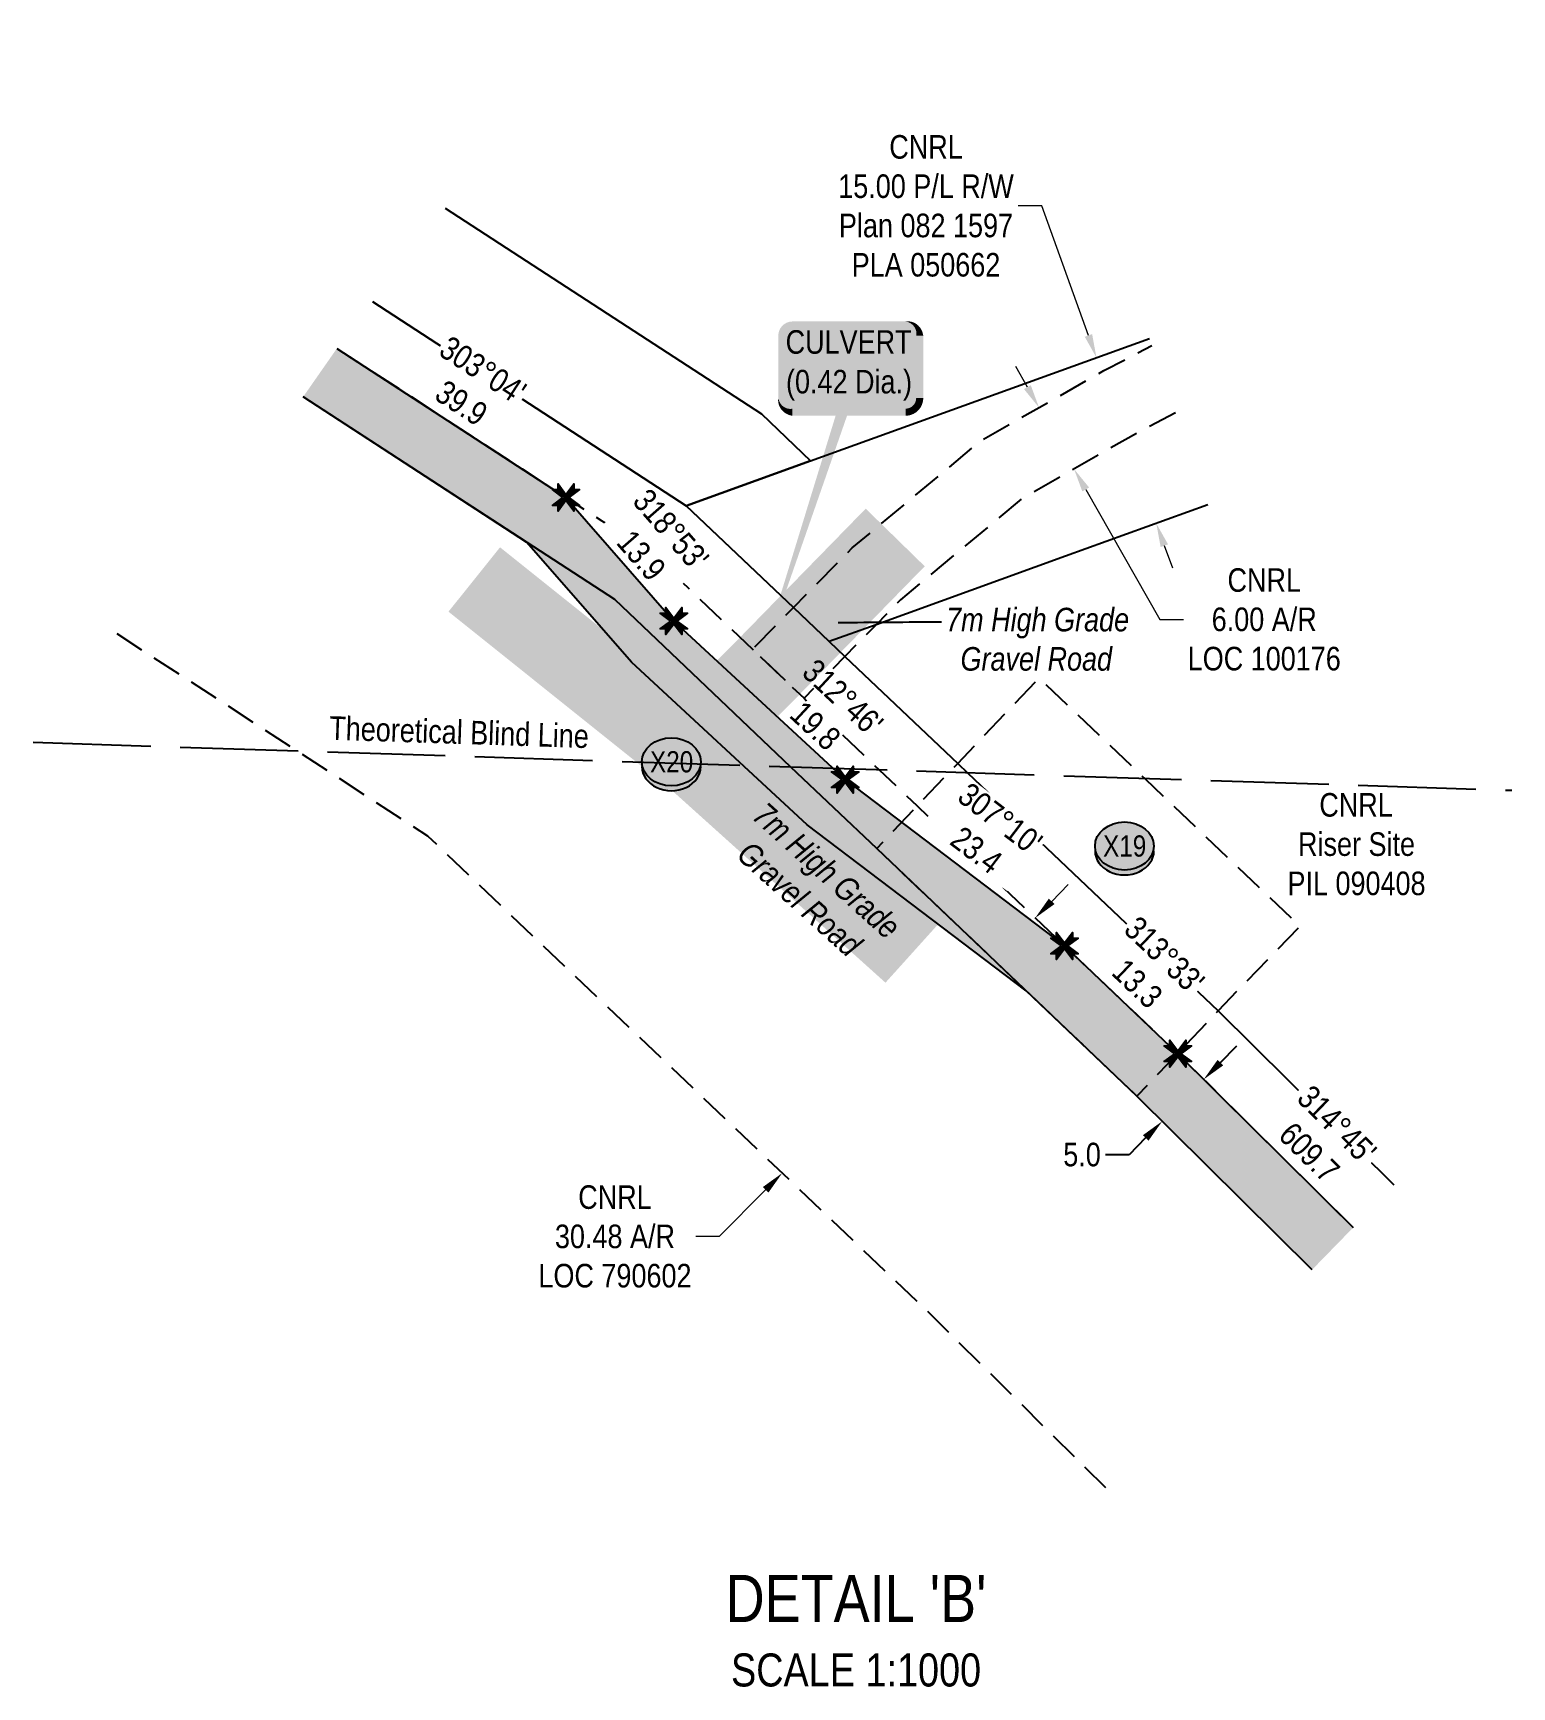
# Model space of a CAD drawing. Extents: x 350972 to 367082, y 6047220 to 6054831.
# Drawn here: x 354130 to 354758, y 6050457 to 6051159 of the extents above; entities that cross this region are included whole.
import ezdxf
from ezdxf.enums import TextEntityAlignment as Align

# ---------------------------------------------------------------- set-up
doc = ezdxf.new("R2010")
doc.units = 0
doc.header["$LTSCALE"] = 5
doc.header["$PDSIZE"] = 0.5
doc.linetypes.add('foc-ACCESSROAD', pattern=[3.75, 2.5, -1.25])
doc.linetypes.add('foc-UNSURVEYED', pattern=[12.5, 10, -2.5])
doc.layers.get('Defpoints').update_dxf_attribs({"color": 9})
for name, color, linetype, lineweight in [('AS-GENERAL', 48, 'Continuous', 18), ('C-AR-T', 13, 'Continuous', 9), ('C-RW-T', 13, 'Continuous', 9), ('C-WS-T', 13, 'Continuous', 9), ('T-TEXT', 48, 'Continuous', 18)]:
    doc.layers.add(name, color=color, linetype=linetype, lineweight=lineweight)
for name, color, linetype in [('AS-ROADS', 254, 'Continuous'), ('C-AR', 13, 'foc-ACCESSROAD'), ('C-RW', 13, 'Continuous'), ('C-WS', 13, 'foc-ACCESSROAD'), ('DETAIL-T', 7, 'Continuous'), ('L-BD', 7, 'Continuous'), ('L-BD1', 253, 'Continuous'), ('L-MON', 1, 'Continuous'), ('L-USEC', 7, 'foc-UNSURVEYED'), ('P-CROSSINGS', 250, 'Continuous'), ('P-PROPOSED', 10, 'Continuous'), ('P-PROPOSED-H', 21, 'Continuous'), ('P-TXT', 4, 'Continuous')]:
    doc.layers.add(name, color=color, linetype=linetype)
doc.styles.add('80', font='ARIALN.TTF', dxfattribs={"height": 10})
doc.styles.add('80CG', font='ARIALN.TTF', dxfattribs={"height": 10})
doc.styles.add('80L', font='ARIALN.TTF', dxfattribs={"height": 10})
doc.styles.add('Crossing', font='ARIALN.TTF', dxfattribs={"height": 10})
doc.styles.get("Standard").update_dxf_attribs({"font": 'ARIALN.TTF'})
doc.dimstyles.new('Compass 5 000', dxfattribs={"dimscale": 5, "dimtxt": 9, "dimasz": 2, "dimexe": 0.2, "dimexo": 0.0625, "dimgap": 0.5, "dimtad": 0, "dimtih": 1, "dimtoh": 1, "dimzin": 0, "dimdsep": 46, "dimtxsty": '80CG', "dimcen": 0.1, "dimse1": 1, "dimse2": 1, "dimclrd": 256, "dimclrt": 256, "dimaunit": 1, "dimadec": 4, "dimazin": 0, "dimtfac": 0.06, "dimtofl": 0, "dimtmove": 0, "dimatfit": 1, "dimfxl": 0.2, "dimtolj": 1, "dimtzin": 0, "dimlwd": -1, "dimarcsym": 0})

# ---------------------------------------------------------------- blocks, each defined once
blk = doc.blocks.new('*D559')
at = {"layer": 'C-AR-T', "transparency": 16777216}
for p, q in [((354562.57, 6050790.74), (354569.61, 6050797.84)), ((354441.21, 6050668.34), (354421.55, 6050648.52)), ((354421.55, 6050648.52), (354411.55, 6050648.52))]:
    blk.add_line(p, q, dxfattribs=at)
for points in [[(354561.38, 6050791.91), (354563.75, 6050789.57), (354555.53, 6050783.64)], [(354440.02, 6050669.52), (354442.39, 6050667.17), (354448.25, 6050675.44)]]:
    blk.add_solid(points, dxfattribs=at)
at = {"layer": 'Defpoints', "color": 0, "transparency": 16777216}
for p in [(354613.81, 6050725.85), (354448.25, 6050675.44), (354506.54, 6050617.65)]:
    blk.add_point(p, dxfattribs=at)
at = {"layer": 'C-AR-T', "transparency": 16777216, "insert": (354377.28, 6050648.52), "char_height": 10, "attachment_point": 5, "style": '80CG'}
blk.add_mtext('\\A1;CNRL\\P30.48 A/R\\PLOC 790602', dxfattribs=at)
blk = doc.blocks.new('*U525')
h = blk.add_hatch(color=254)
edge = h.paths.add_edge_path()
edge.add_line((-24, -20), (24, -20))
edge.add_arc((24, -14), 6, 270, 360)
edge.add_line((30, -14), (30, 12.5))
edge.add_arc((24, 12.5), 6, 0, 90)
edge.add_line((24, 18.5), (-24, 18.5))
edge.add_arc((-24, 12.5), 6, 90, 180)
edge.add_line((-30, 12.5), (-30, -14))
edge.add_arc((-24, -14), 6, 180, 270)
at = {"color": 160, "flags": 128}
blk.add_lwpolyline([(-24, -20, 3, 3, 0), (24, -20, 3, 3, 0.414214), (30, -14, 3, 3, 0), (30, 12.5, 3, 0, 0.414214), (24, 18.5, 0, 0, 0), (-24, 18.5, 0, 0, 0.414214), (-30, 12.5, 0, 0, 0), (-30, -14, 0, 3, 0.414214)], format="xyseb", close=True, dxfattribs=at)
at = {"color": 160, "style": '80'}
blk.add_attdef('ENTER_TEXT_001', (-26.85, -4.92), '', height=10, dxfattribs=at)
blk = doc.blocks.new('TEMP')
h = blk.add_hatch(color=255)
h.dxf.hatch_style = 1
h.paths.add_polyline_path([(0, 0.25), (-0.67, 1.15), (-0.67, 0.67), (-1.15, 0.67), (-0.25, 0), (-1.15, -0.67), (-0.67, -0.67), (-0.67, -1.15), (0, -0.25), (0.67, -1.15), (0.67, -0.67), (1.15, -0.67), (0.25, 0), (1.15, 0.67), (0.67, 0.67), (0.67, 1.15)])
h.paths.add_polyline_path([(0.57, 0.85), (0.57, 0.57), (0.85, 0.57), (0.08, 0), (0.85, -0.57), (0.57, -0.57), (0.57, -0.85), (0, -0.08), (-0.57, -0.85), (-0.57, -0.57), (-0.85, -0.57), (-0.08, 0), (-0.85, 0.57), (-0.57, 0.57), (-0.57, 0.85), (0, 0.08)], flags=16)
h = blk.add_hatch(color=1)
h.dxf.hatch_style = 1
h.paths.add_polyline_path([(0, 0.08), (-0.57, 0.85), (-0.57, 0.57), (-0.85, 0.57), (-0.08, 0), (-0.85, -0.57), (-0.57, -0.57), (-0.57, -0.85), (0, -0.08), (0.57, -0.85), (0.57, -0.57), (0.85, -0.57), (0.08, 0), (0.85, 0.57), (0.57, 0.57), (0.57, 0.85)])
at = {"color": 1}
for p, q in [((-0.08, 0), (0.08, 0)), ((0, 0.08), (0, -0.08))]:
    blk.add_line(p, q, dxfattribs=at)
at = {"color": 255, "flags": 128}
blk.add_lwpolyline([(-0.25, 0), (-1.15, 0.67), (-0.67, 0.67), (-0.67, 1.15), (0, 0.25), (0.67, 1.15), (0.67, 0.67), (1.15, 0.67), (0.25, 0), (1.15, -0.67), (0.67, -0.67), (0.67, -1.15), (0, -0.25), (-0.67, -1.15), (-0.67, -0.67), (-1.15, -0.67)], close=True, dxfattribs=at)
at = {"color": 1, "flags": 128}
blk.add_lwpolyline([(-0.08, 0), (-0.85, 0.57), (-0.57, 0.57), (-0.57, 0.85), (0, 0.08), (0.57, 0.85), (0.57, 0.57), (0.85, 0.57), (0.08, 0), (0.85, -0.57), (0.57, -0.57), (0.57, -0.85), (0, -0.08), (-0.57, -0.85), (-0.57, -0.57), (-0.85, -0.57)], close=True, dxfattribs=at)
blk = doc.blocks.new('*D560')
at = {"layer": 'C-AR-T', "transparency": 16777216}
for p, q in [((354552.25, 6051008.92), (354547.3, 6051017.61)), ((354577, 6050965.48), (354608.45, 6050910.32)), ((354608.45, 6050910.32), (354618.45, 6050910.32))]:
    blk.add_line(p, q, dxfattribs=at)
for points in [[(354553.7, 6051009.74), (354550.8, 6051008.09), (354557.2, 6051000.23)], [(354578.45, 6050966.31), (354575.56, 6050964.66), (354572.05, 6050974.17)]]:
    blk.add_solid(points, dxfattribs=at)
at = {"layer": 'Defpoints', "color": 0, "transparency": 16777216}
for p in [(354561.26, 6051002.54), (354572.05, 6050974.17), (354576.11, 6050976.48)]:
    blk.add_point(p, dxfattribs=at)
at = {"layer": 'C-AR-T', "transparency": 16777216, "insert": (354652.75, 6050910.32), "char_height": 10, "attachment_point": 5, "style": '80CG'}
blk.add_mtext('\\A1;CNRL\\P6.00 A/R\\PLOC 100176', dxfattribs=at)
blk = doc.blocks.new('*D561')
at = {"layer": 'C-RW-T', "transparency": 16777216}
for p, q in [((354558.33, 6051085.76), (354548.33, 6051085.76)), ((354578.16, 6051030.84), (354558.33, 6051085.76)), ((354610.36, 6050941.65), (354613.76, 6050932.24))]:
    blk.add_line(p, q, dxfattribs=at)
for points in [[(354579.73, 6051031.4), (354576.6, 6051030.27), (354581.56, 6051021.43)], [(354611.93, 6050942.21), (354608.79, 6050941.08), (354606.97, 6050951.05)]]:
    blk.add_solid(points, dxfattribs=at)
at = {"layer": 'Defpoints', "color": 0, "transparency": 16777216}
for p in [(354581.56, 6051021.43), (354576.9, 6051019.75), (354602.31, 6050949.37)]:
    blk.add_point(p, dxfattribs=at)
at = {"layer": 'C-RW-T', "transparency": 16777216, "insert": (354509.25, 6051085.76), "char_height": 10, "attachment_point": 5, "style": '80CG'}
blk.add_mtext('\\A1;CNRL\\P15.00 P/L R/W\\PPlan 082 1597\\PPLA 050662', dxfattribs=at)
blk = doc.blocks.new('xing2')
h = blk.add_hatch(color=50)
h.dxf.hatch_style = 1
edge = h.paths.add_edge_path()
edge.add_ellipse((0, 0), major_axis=(-12.5, 0), ratio=0.816297, start_angle=0, end_angle=360)
h = blk.add_hatch(color=250)
h.dxf.hatch_style = 1
edge = h.paths.add_edge_path()
edge.add_ellipse((0, -2.05), major_axis=(-12.5, 0), ratio=0.816297, start_angle=0, end_angle=180)
edge.add_line((12.5, -2.05), (12.5, 0))
edge.add_ellipse((0, 0), major_axis=(-12.5, 0), ratio=0.816297, start_angle=0, end_angle=180, ccw=False)
edge.add_line((-12.5, 0), (-12.5, -2.05))
at = {"color": 250}
blk.add_ellipse((0, 0), major_axis=(-12.5, 0), ratio=0.816297, dxfattribs=at)
blk.add_ellipse((0, -2.05), major_axis=(-12.5, 0), ratio=0.816297, start_param=0, end_param=3.141593, dxfattribs=at)
at = {"color": 250, "style": 'Crossing'}
blk.add_attdef('CROSSING', text='', height=9, dxfattribs=at).set_placement((0.09, 0.02), align=Align.MIDDLE_CENTER)
at = {"color": 250, "style": 'Crossing', "flags": 1}
for tag, p in [('OWNER', (0.09, -12.49)), ('DESCRIPTION', (0.09, -25.77)), ('LOCATION', (0.09, -39.3)), ('DWG_REF', (0.09, -52.84))]:
    blk.add_attdef(tag, text='', height=9, dxfattribs=at).set_placement(p, align=Align.MIDDLE_CENTER)
blk = doc.blocks.new('*D618')
at = {"layer": 'Defpoints', "color": 0, "transparency": 16777216}
for p in [(354635.4, 6050706.94), (354609.48, 6050697.44), (354617.8, 6050689.19)]:
    blk.add_point(p, dxfattribs=at)
at = {"layer": 'P-TXT', "transparency": 16777216}
for p, q in [((354634.12, 6050722.29), (354641.16, 6050729.39)), ((354602.44, 6050690.34), (354595.4, 6050683.24)), ((354595.4, 6050683.24), (354585.4, 6050683.24))]:
    blk.add_line(p, q, dxfattribs=at)
for points in [[(354632.94, 6050723.47), (354635.31, 6050721.12), (354627.08, 6050715.19)], [(354601.26, 6050691.51), (354603.63, 6050689.17), (354609.48, 6050697.44)]]:
    blk.add_solid(points, dxfattribs=at)
at = {"layer": 'P-TXT', "transparency": 16777216, "insert": (354575.45, 6050683.24), "char_height": 10, "attachment_point": 5, "style": '80CG'}
blk.add_mtext('\\A1;5.0', dxfattribs=at)

msp = doc.modelspace()

# ---------------------------------------------------------------- hatches: boundary and pattern name
at = {"layer": 'P-PROPOSED-H'}
h = msp.add_hatch(color=256, dxfattribs=at)
h.dxf.hatch_style = 1
h.paths.add_polyline_path([(354259.32, 6051025.336), (354245.012, 6051004.823), (354339.932, 6050943.045), (354384.293, 6050892.21), (354458.885, 6050823.201), (354551.791, 6050752.745), (354598.685, 6050708.148), (354673.039, 6050634.425), (354690.488, 6050652.325), (354616.1, 6050726.082), (354568.006, 6050771.819), (354474.963, 6050842.379), (354402.249, 6050909.652), (354356.481, 6050962.1)])

# ---------------------------------------------------------------- linework, layer by layer
at = {"layer": 'AS-GENERAL', "const_width": 4.999, "flags": 128}
msp.add_lwpolyline([(354398.657, 6050906.164), (354471.747, 6050838.544)], dxfattribs=at)
at = {"layer": 'AS-ROADS', "const_width": 34.995, "flags": 128}
for points in [[(354408.812, 6050856.319), (354442.182, 6050889.814), (354496.182, 6050945.124)], [(354317.587, 6050927.304), (354413.112, 6050850.839), (354503.762, 6050769.224)]]:
    msp.add_lwpolyline(points, dxfattribs=at)
at = {"layer": 'C-AR', "flags": 128}
for points in [[(354259.32, 6051025.336), (354392.739, 6050938.501), (354435.586, 6050897.749), (354457.508, 6050876.9), (354458.598, 6050875.862)], [(354461.572, 6050881.051), (354457.508, 6050876.9), (354435.586, 6050897.749), (354452.996, 6050915.392), (354477.954, 6050940.688), (354532.61, 6050986.215), (354584.742, 6051015.927), (354605.13, 6051026.567)], [(354615.162, 6050997.97), (354599.109, 6050989.591), (354549.762, 6050961.465), (354498.429, 6050918.706), (354488.054, 6050908.107), (354474.863, 6050894.63)], [(354585.503, 6050541.857), (354509.988, 6050616.731), (354297.886, 6050818.438), (354242.404, 6050854.519), (354165.947, 6050904.304)], [(354474.863, 6050894.63), (354469.744, 6050889.4)], [(354473.84, 6050861.353), (354489.43, 6050846.512), (354505.547, 6050831.217), (354616.1, 6050726.082), (354690.488, 6050652.325)]]:
    msp.add_lwpolyline(points, dxfattribs=at)
at = {"layer": 'C-RW', "flags": 128}
for points in [[(354305.276, 6051084.903), (354439.498, 6050997.529), (354460.298, 6050977.656), (354407.5, 6050958.591), (354274.614, 6051045.159)], [(354274.614, 6051045.159), (354407.5, 6050958.591), (354452.996, 6050915.392), (354468.215, 6050900.944), (354474.863, 6050894.63), (354522.688, 6050849.224), (354526.797, 6050845.297), (354633.166, 6050744.335), (354707.7, 6050670.435)], [(354488.054, 6050908.107), (354468.215, 6050900.944), (354452.996, 6050915.392), (354407.5, 6050958.591), (354460.298, 6050977.656), (354604.08, 6051029.562)], [(354673.039, 6050634.425), (354598.722, 6050708.114), (354488.316, 6050813.108), (354451.884, 6050847.727), (354377.178, 6050918.802), (354245.012, 6051004.823)], [(354628.848, 6050958.954), (354568.443, 6050937.14), (354488.054, 6050908.107)]]:
    msp.add_lwpolyline(points, dxfattribs=at)
at = {"layer": 'C-WS', "flags": 128}
msp.add_lwpolyline([(354616.063, 6050726.115), (354598.722, 6050708.114), (354488.316, 6050813.108), (354505.547, 6050831.217), (354519.212, 6050845.544), (354522.688, 6050849.224), (354557.228, 6050885.517), (354602.023, 6050842.858), (354667.936, 6050780.161), (354633.166, 6050744.335), (354616.063, 6050726.115)], close=True, dxfattribs=at)
at = {"layer": 'L-USEC', "flags": 128}
msp.add_lwpolyline([(354130.399, 6050858.228), (354757.836, 6050837.865)], dxfattribs=at)
at = {"layer": 'P-PROPOSED', "flags": 128}
for points in [[(354259.32, 6051025.336), (354356.481, 6050962.1), (354402.249, 6050909.652), (354474.963, 6050842.379), (354568.006, 6050771.819), (354616.1, 6050726.082), (354690.488, 6050652.325)], [(354673.039, 6050634.425), (354598.685, 6050708.148), (354551.791, 6050752.745), (354458.885, 6050823.201), (354384.293, 6050892.21), (354339.932, 6050943.045), (354245.012, 6051004.823)]]:
    msp.add_lwpolyline(points, dxfattribs=at)
at = {"layer": 'T-TEXT', "color": 160, "flags": 128}
msp.add_lwpolyline([(354434.582, 6050878.665, 0, 4.999, 0), (354476.582, 6051006.769, 0, 0, 0)], format="xyseb", dxfattribs=at)

# ---------------------------------------------------------------- block references
ref = msp.add_blockref('*U525', (354476.582, 6051018.268), dxfattribs=dict(xscale=0.99986273, yscale=0.99986273, zscale=0.99986273))
ref.add_attrib('ENTER_TEXT_001', 'CULVERT', (354449.693, 6051023.067), dxfattribs={"color": 160, "height": 9.9986, "style": '80'})
ref.add_attrib('ENTER_TEXT_002', '(0.42 Dia.)', (354449.85, 6051006.232), dxfattribs={"color": 160, "height": 9.99863, "style": '80'})
at = {"layer": 'L-MON', "xscale": 4.999313650000029, "yscale": 4.999313650000029, "zscale": 4.999313650000029}
for p in [(354356.481, 6050962.1), (354474.963, 6050842.379), (354568.006, 6050771.819), (354616.1, 6050726.082)]:
    msp.add_blockref('TEMP', p, dxfattribs=at)
at = {"layer": 'P-CROSSINGS', "xscale": 0.99986273, "yscale": 0.99986273, "zscale": 0.99986273}
for p, values in [((354401.222, 6050849.929), {'CROSSING': 'X20'}), ((354593.45, 6050814.21), {'CROSSING': 'X19'})]:
    msp.add_blockref('xing2', p, dxfattribs=at).add_auto_attribs(values)

# ---------------------------------------------------------------- texts
at = {"layer": 'C-WS-T', "insert": (354662.12, 6050836.683), "char_height": 9.99671, "attachment_point": 1, "style": '80L'}
msp.add_mtext_dynamic_manual_height_columns('\\pi14.00108;CNRL\\P\\pi4.96585;Riser Site\\P\\pi0.49938;PIL 090408', width=58.19004, gutter_width=50, heights=[0], dxfattribs=at)
at = {"layer": 'DETAIL-T', "color": 3, "insert": (354479.567, 6050481.203), "char_height": 20.00105, "width": 229.65039, "attachment_point": 5, "style": '80CG'}
msp.add_mtext("DETAIL 'B'\\P{\\H0.7x;SCALE 1:1000}", dxfattribs=at)
at = {"layer": 'L-BD', "insert": (354256.257, 6050869.322), "char_height": 9.99863, "attachment_point": 1, "rotation": 358.141244, "style": '80L'}
msp.add_mtext_dynamic_manual_height_columns('Theoretical Blind Line', width=109.98404, gutter_width=50, heights=[0], dxfattribs=at)
at = {"layer": 'L-BD1'}
for s, p in [("312°46'", (354456.071, 6050887.05)), ('19.8', (354450.789, 6050869.179))]:
    msp.add_text(s, height=9.9986, rotation=317.226211, dxfattribs=at).set_placement(p)
at = {"layer": 'T-TEXT', "insert": (354517.022, 6050915.28), "char_height": 9.99863, "attachment_point": 1, "style": '80L'}
msp.add_mtext_dynamic_manual_height_columns('\\pi0.75099;{\\fArial Narrow|b0|i1|c0|p34;7m High Grade\\P\\pi6.87225;Gravel Road}', width=77.49427, gutter_width=50, heights=[0], dxfattribs=at)
at = {"layer": 'T-TEXT', "insert": (354441.101, 6050833.99), "char_height": 9.99863, "attachment_point": 1, "rotation": 318.002313, "style": '80L'}
msp.add_mtext_dynamic_manual_height_columns('\\pi0.75099;{\\fArial Narrow|b0|i1|c0|p34;7m High Grade\\P\\pi6.87225;Gravel Road}', width=77.49427, gutter_width=50, heights=[0], dxfattribs=at)

# ---------------------------------------------------------------- dimensions: what is measured, and where the dimension line sits
at = {"layer": 'C-AR-T'}
dim = msp.add_linear_dim(base=(354572.053, 6050974.17), p1=(354561.257, 6051002.542), p2=(354576.111, 6050976.483), angle=299.682002, text='CNRL\\P6.00 A/R\\PLOC 100176', dimstyle='Compass 5 000', dxfattribs=at)
dim.commit()
dim.dimension.update_dxf_attribs({"geometry": '*D560', "text_midpoint": (354652.748, 6050910.316), "dimtype": 161})
at = {"layer": 'C-RW-T'}
dim = msp.add_linear_dim(base=(354581.559, 6051021.432), p1=(354602.306, 6050949.369), p2=(354576.898, 6051019.749), angle=109.84967, text='CNRL\\P15.00 P/L R/W\\PPlan 082 1597\\PPLA 050662', dimstyle='Compass 5 000', dxfattribs=at)
dim.commit()
dim.dimension.update_dxf_attribs({"geometry": '*D561', "text_midpoint": (354509.249, 6051085.763), "dimtype": 161})
at = {"layer": 'P-TXT'}
dim = msp.add_linear_dim(base=(354609.483, 6050697.441), p1=(354635.403, 6050706.942), p2=(354617.804, 6050689.192), angle=225.24444, text='5.0', dimstyle='Compass 5 000', dxfattribs=at)
dim.commit()
dim.dimension.update_dxf_attribs({"geometry": '*D618', "text_midpoint": (354575.449, 6050683.239), "dimtype": 161})

# ---------------------------------------------------------------- leaders
at = {"layer": 'T-TEXT', "path_type": 1}
msp.add_leader([(354471.942, 6050909.056), (354515.814, 6050909.362)], dimstyle='Compass 5 000', override={"dimgap": 0.5, "dimtad": 0}, dxfattribs=at)

# ---------------------------------------------------------------- next in the draw order: texts
at = {"layer": 'L-BD', "char_height": 9.99863, "attachment_point": 2, "style": '80L', "bg_fill": 3, "box_fill_scale": 1.1, "bg_fill_color": 256, "bg_fill_transparency": 0}
for s, insert, width, rotation in [("307°10' 23.4", (354543.778, 6050829.792), 39.9042, 322.8247), ("313°33' 13.3", (354613.889, 6050771.602), 39.29275, 316.4386), ("314°45' 609.7", (354687.168, 6050699.621), 41.47066, 315.2444)]:
    msp.add_mtext(s, dxfattribs=dict(at, insert=insert, width=width, rotation=rotation))
at = {"layer": 'L-BD1', "char_height": 9.9986, "attachment_point": 2, "bg_fill": 3, "box_fill_scale": 1.1, "bg_fill_color": 256, "bg_fill_transparency": 0}
for s, insert, width, rotation in [("303%%D04'\\P39.9 ", (354324.005, 6051020.386), 39.2934, 326.942303), ("318%%D53'\\P13.9 ", (354404.854, 6050951.797), 39.16693, 311.109187)]:
    msp.add_mtext(s, dxfattribs=dict(at, insert=insert, width=width, rotation=rotation))

# ---------------------------------------------------------------- next in the draw order: block references
at = {"layer": 'L-MON', "xscale": 4.999313650000029, "yscale": 4.999313650000029, "zscale": 4.999313650000029}
msp.add_blockref('TEMP', (354402.249, 6050909.652), dxfattribs=at)

# ---------------------------------------------------------------- next in the draw order: dimensions: what is measured, and where the dimension line sits
at = {"layer": 'C-AR-T'}
dim = msp.add_linear_dim(base=(354448.249, 6050675.444), p1=(354613.813, 6050725.848), p2=(354506.536, 6050617.652), angle=225.244466, text='CNRL\\P30.48 A/R\\PLOC 790602', dimstyle='Compass 5 000', dxfattribs=at)
dim.commit()
dim.dimension.update_dxf_attribs({"geometry": '*D559', "text_midpoint": (354377.28, 6050648.517), "dimtype": 161})

doc.saveas('drawing.dxf')
